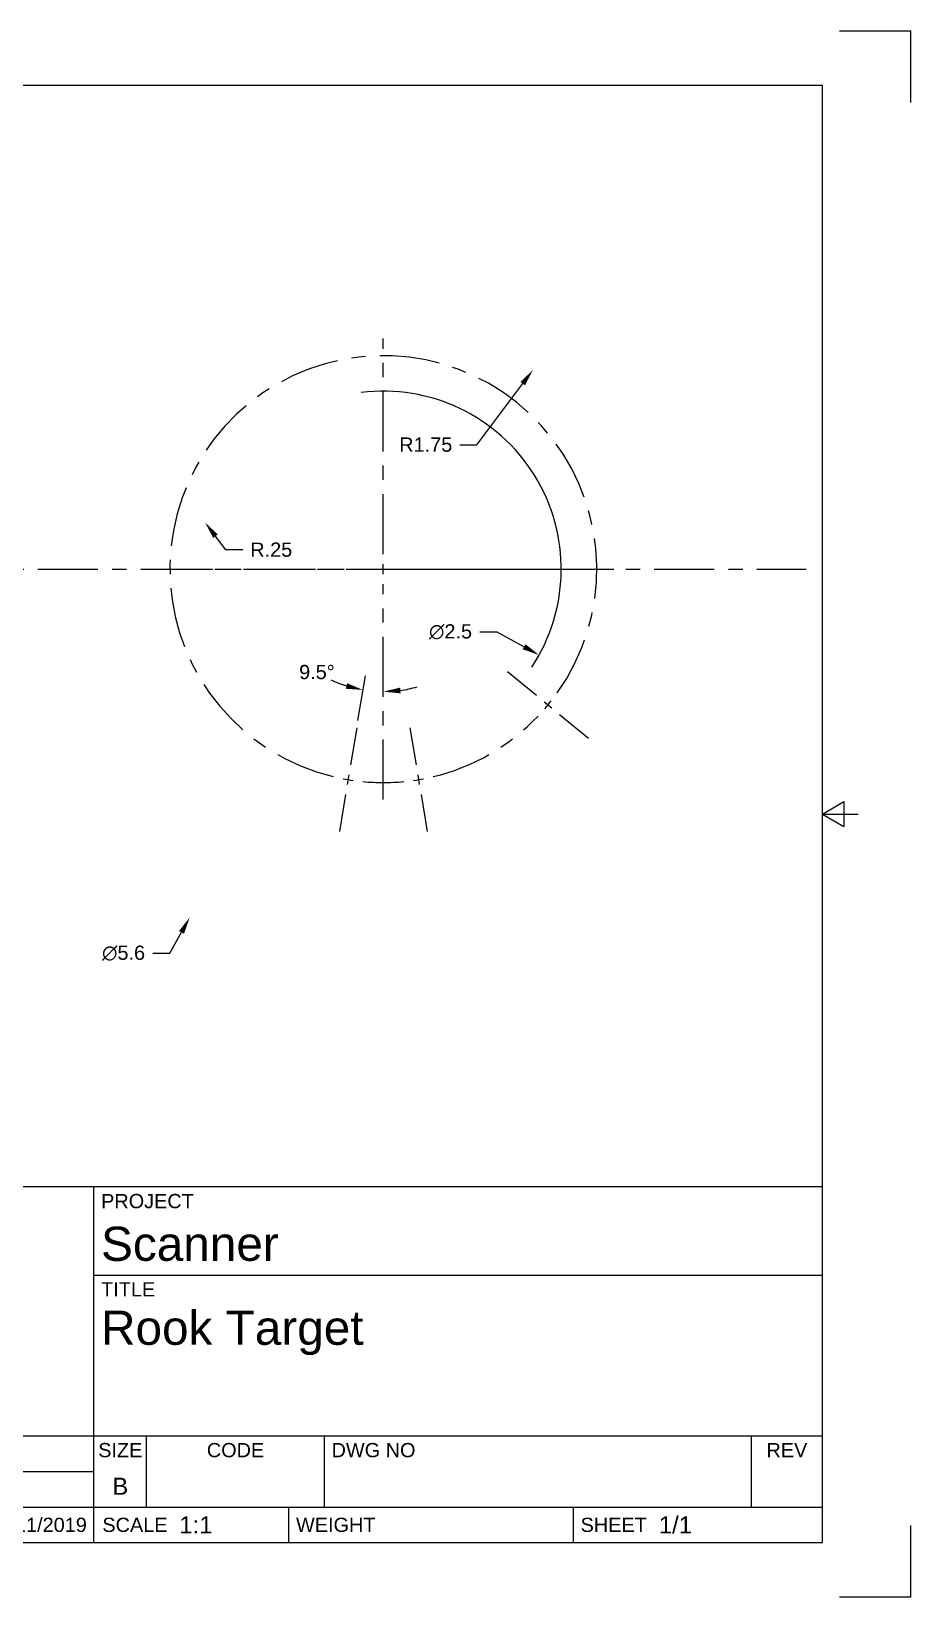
# Paper-space layout 'Sheet1' of a CAD drawing. Header units: inches. Extents: x 0 to 17, y 0 to 11.
# Drawn here: x 10.82 to 17, y 0 to 11 of the extents above; entities that cross this region are included whole.
import ezdxf
from ezdxf.enums import TextEntityAlignment as Align

# ---------------------------------------------------------------- set-up
doc = ezdxf.new("R2010")
doc.units = ezdxf.units.IN
doc.header["$LTSCALE"] = 0.75
doc.header["$MEASUREMENT"] = 0
doc.linetypes.add('CENTER2', pattern=[1.125, 0.75, -0.125, 0.125, -0.125])
doc.layers.add('Border', color=7, linetype='Continuous')
doc.layers.add('Titleblock', color=7, linetype='Continuous')
doc.layers.add('Center Lines', color=7, linetype='CENTER2', lineweight=25)
doc.layers.add('Dimensions', color=7, linetype='Continuous', lineweight=25)
doc.styles.add('FusionTitle', font='')
doc.styles.get("Standard").update_dxf_attribs({"font": 'arial.ttf'})
doc.styles.get('FusionTitle').set_extended_font_data('Arial Unicode MS')
doc.dimstyles.get("Standard").update_dxf_attribs({"dimtxt": 0.1, "dimasz": 0.12, "dimexe": 0.1, "dimexo": 0.05, "dimgap": 0.06, "dimtad": 0, "dimtih": 1, "dimtoh": 1, "dimdec": 4, "dimzin": 12, "dimdsep": 46, "dimtxsty": 'Standard', "dimcen": 0, "dimclrd": 256, "dimclre": 256, "dimclrt": 256, "dimazin": 3, "dimtp": 0.01, "dimtm": 0.01, "dimtfac": 1, "dimtdec": 4, "dimtofl": 0, "dimtmove": 0, "dimatfit": 3, "dimfxl": 1, "dimtolj": 1, "dimtzin": 12, "dimarcsym": 1})

# ---------------------------------------------------------------- blocks, each defined once
blk = doc.blocks.new('ANSI_B_SHEET')
at = {"layer": 'Border'}
for p, q in [((17, 11), (16.5, 11)), ((17, 10.5), (17, 11)), ((16.38, 10.62), (0.62, 10.62)), ((16.38, 0.38), (16.38, 10.62)), ((16.38, 5.5), (16.53, 5.587)), ((16.53, 5.587), (16.53, 5.413)), ((16.38, 5.5), (16.63, 5.5)), ((16.38, 5.5), (16.53, 5.413)), ((17, 0), (17, 0.5)), ((0.62, 0.38), (16.38, 0.38)), ((16.5, 0), (17, 0))]:
    blk.add_line(p, q, dxfattribs=at)
blk = doc.blocks.new('ANSI_TITLEBLOCK')
at = {"layer": 'Titleblock'}
for p, q in [((0, 2.5), (-7.74, 2.5)), ((-7.74, 2.5), (-7.74, 0)), ((-5.12, 0), (-5.12, 2.5)), ((0, 0), (0, 2.5)), ((-5.12, 1.88), (0, 1.88)), ((-7.74, 0.75), (0, 0.75)), ((-4.75, 0.25), (-4.75, 0.75)), ((-3.5, 0.25), (-3.5, 0.75)), ((-0.5, 0.25), (-0.5, 0.75)), ((-7.74, 0.5), (-5.12, 0.5)), ((-7.74, 0.25), (0, 0.25)), ((-3.75, 0), (-3.75, 0.25)), ((-1.75, 0), (-1.75, 0.25)), ((-7.74, 0), (0, 0))]:
    blk.add_line(p, q, dxfattribs=at)
at = {"layer": 'Titleblock', "style": 'FusionTitle'}
for s, p in [('PROJECT', (-5.07, 2.45)), ('TITLE', (-5.07, 1.83)), ('DWG NO', (-3.45, 0.7))]:
    blk.add_text(s, height=0.1, dxfattribs=at).set_placement(p, align=Align.TOP_LEFT)
for s, p in [('APPROVED', (-7.69, 0.625)), ('CHECKED', (-7.69, 0.375)), ('DRAWN', (-7.69, 0.125)), ('SCALE', (-5.061, 0.125)), ('WEIGHT', (-3.7, 0.125)), ('SHEET', (-1.7, 0.125))]:
    blk.add_text(s, height=0.1, dxfattribs=at).set_placement(p, align=Align.MIDDLE_LEFT)
for s, p in [('SIZE', (-4.935, 0.7)), ('CODE', (-4.125, 0.7)), ('REV', (-0.25, 0.7))]:
    blk.add_text(s, height=0.1, dxfattribs=at).set_placement(p, align=Align.TOP_CENTER)
blk.add_attdef('PROJECT', (-5.07, 1.98), '', height=0.24, dxfattribs=at)
for tag, height, p in [('TITLE_1', 0.24, (-5.07, 1.63)), ('TITLE_2', 0.24, (-5.07, 1.29)), ('TITLE_3', 0.12, (-5.07, 0.95))]:
    blk.add_attdef(tag, text='', height=height, dxfattribs=at).set_placement(p, align=Align.TOP_LEFT)
for tag, height, p in [('APPROVED_BY', 0.1, (-6.851, 0.625)), ('CHECKED_BY', 0.1, (-6.851, 0.375)), ('DRAWN_BY', 0.1, (-6.851, 0.125)), ('SCALE', 0.12, (-4.52, 0.125)), ('WEIGHT', 0.12, (-3.1, 0.125)), ('SHEET', 0.12, (-1.15, 0.125))]:
    blk.add_attdef(tag, text='', height=height, dxfattribs=at).set_placement(p, align=Align.MIDDLE_LEFT)
for tag, p in [('APPROVED_DATE', (-5.17, 0.625)), ('CHECKED_DATE', (-5.17, 0.375)), ('DRAWN_DATE', (-5.17, 0.125))]:
    blk.add_attdef(tag, text='', height=0.1, dxfattribs=at).set_placement(p, align=Align.MIDDLE_RIGHT)
for tag, p in [('SIZE', (-4.935, 0.3)), ('CODE', (-4.125, 0.3)), ('REV', (-0.25, 0.3))]:
    blk.add_attdef(tag, text='', height=0.12, dxfattribs=at).set_placement(p, align=Align.BOTTOM_CENTER)
blk.add_attdef('DWG_NO', text='', height=0.12, dxfattribs=at).set_placement((-3.45, 0.3), align=Align.BOTTOM_LEFT)
blk = doc.blocks.new('*U18')
at = {"layer": 'Center Lines', "color": 0, "ltscale": 0.75, "transparency": 16777216}
blk.add_line((-0.427, 0), (15.078, 0), dxfattribs=at)
blk = doc.blocks.new('*D42')
at = {"layer": 'Defpoints', "color": 0, "transparency": 16777216}
for p in [(14.654, 9.668), (11.933, 4.773)]:
    blk.add_point(p, dxfattribs=at)
at = {"layer": 'Dimensions', "lineweight": -2, "transparency": 16777216}
for p, q in [((11.794, 4.522), (11.875, 4.669)), ((11.674, 4.522), (11.794, 4.522))]:
    blk.add_line(p, q, dxfattribs=at)
at = {"layer": 'Dimensions', "transparency": 16777216}
blk.add_solid([(11.858, 4.678), (11.893, 4.659), (11.933, 4.773)], dxfattribs=at)
at = {"layer": 'Dimensions', "transparency": 16777216, "insert": (11.468, 4.522), "char_height": 0.1, "attachment_point": 5}
blk.add_mtext('\\A1;∅5.6', dxfattribs=at)
blk = doc.blocks.new('*D47')
at = {"layer": 'Defpoints', "color": 0, "transparency": 16777216}
for p in [(12.199, 7.825), (14.388, 6.617)]:
    blk.add_point(p, dxfattribs=at)
at = {"layer": 'Dimensions', "lineweight": -2, "transparency": 16777216}
for p, q in [((13.972, 6.78), (14.092, 6.78)), ((14.092, 6.78), (14.283, 6.675))]:
    blk.add_line(p, q, dxfattribs=at)
blk.add_arc((13.294, 7.221), 1.25, 326.5313, 97.2082, dxfattribs=at)
at = {"layer": 'Dimensions', "transparency": 16777216}
blk.add_solid([(14.293, 6.693), (14.273, 6.658), (14.388, 6.617)], dxfattribs=at)
at = {"layer": 'Dimensions', "transparency": 16777216, "insert": (13.766, 6.78), "char_height": 0.1, "attachment_point": 5}
blk.add_mtext('\\A1;∅2.5', dxfattribs=at)
blk = doc.blocks.new('*D49')
at = {"layer": 'Defpoints', "color": 0, "transparency": 16777216}
for p in [(14.345, 8.62), (13.294, 7.221)]:
    blk.add_point(p, dxfattribs=at)
at = {"layer": 'Dimensions', "lineweight": -2, "transparency": 16777216}
for p, q in [((13.951, 8.095), (14.273, 8.524)), ((13.831, 8.095), (13.951, 8.095))]:
    blk.add_line(p, q, dxfattribs=at)
at = {"layer": 'Dimensions', "transparency": 16777216}
blk.add_solid([(14.257, 8.536), (14.289, 8.512), (14.345, 8.62)], dxfattribs=at)
at = {"layer": 'Dimensions', "transparency": 16777216, "insert": (13.592, 8.095), "char_height": 0.1, "attachment_point": 5}
blk.add_mtext('\\A1;R1.75', dxfattribs=at)
blk = doc.blocks.new('*U64')
at = {"layer": 'Center Lines', "color": 0, "linetype": 'Continuous', "ltscale": 0.75, "transparency": 16777216}
for p, q in [((-0.035, 0), (0.035, 0)), ((0, -0.035), (0, 0.035))]:
    blk.add_line(p, q, dxfattribs=at)
blk = doc.blocks.new('*U85')
at = {"layer": 'Center Lines', "color": 0, "ltscale": 0.75, "transparency": 16777216}
for p, q in [((-0.187, -1.115), (-0.23, -1.375)), ((-0.265, -1.583), (-0.309, -1.844))]:
    blk.add_line(p, q, dxfattribs=at)
at = {"layer": 'Center Lines', "color": 0, "linetype": 'Continuous', "ltscale": 0.75, "transparency": 16777216}
blk.add_line((-0.242, -1.445), (-0.253, -1.514), dxfattribs=at)
blk.add_arc((0, 0), 1.5, 259.1571, 261.8429, dxfattribs=at)
blk = doc.blocks.new('*U86')
at = {"layer": 'Center Lines', "color": 0, "ltscale": 0.75, "transparency": 16777216}
for p, q in [((0.187, -1.115), (0.23, -1.375)), ((0.265, -1.583), (0.309, -1.844))]:
    blk.add_line(p, q, dxfattribs=at)
at = {"layer": 'Center Lines', "color": 0, "linetype": 'Continuous', "ltscale": 0.75, "transparency": 16777216}
blk.add_line((0.242, -1.445), (0.253, -1.514), dxfattribs=at)
blk.add_arc((0, 0), 1.5, 278.1571, 280.8429, dxfattribs=at)
blk = doc.blocks.new('*U87')
at = {"layer": 'Center Lines', "color": 0, "ltscale": 0.75, "transparency": 16777216}
for p, q in [((0.872, -0.719), (1.076, -0.887)), ((1.239, -1.021), (1.443, -1.189))]:
    blk.add_line(p, q, dxfattribs=at)
at = {"layer": 'Center Lines', "color": 0, "linetype": 'Continuous', "ltscale": 0.75, "transparency": 16777216}
blk.add_line((1.13, -0.932), (1.185, -0.976), dxfattribs=at)
blk.add_arc((0, 0), 1.5, 319.1571, 321.8429, dxfattribs=at)
blk = doc.blocks.new('*U88')
at = {"layer": 'Center Lines', "color": 0, "ltscale": 0.75, "transparency": 16777216}
for p, q in [((0, 0.105), (0, 1.62)), ((-1.62, 0), (-0.105, 0)), ((0.105, 0), (1.62, 0)), ((0, -1.62), (0, -0.105))]:
    blk.add_line(p, q, dxfattribs=at)
at = {"layer": 'Center Lines', "color": 0, "linetype": 'Continuous', "ltscale": 0.75, "transparency": 16777216}
for p, q in [((-0.035, 0), (0.035, 0)), ((0, -0.035), (0, 0.035))]:
    blk.add_line(p, q, dxfattribs=at)
blk = doc.blocks.new('*U84')
at = {"layer": 'Center Lines', "color": 0, "ltscale": 0.75, "transparency": 16777216}
for start, end in [(324.5294, 256.4706), (283.5294, 316.4706), (264.5294, 275.4706)]:
    blk.add_arc((0, 0), 1.5, start, end, dxfattribs=at)
for name in ['*U88', '*U87', '*U85', '*U86']:
    blk.add_blockref(name, (0, 0), dxfattribs=at)
blk = doc.blocks.new('*D89')
at = {"layer": 'Defpoints', "color": 0, "transparency": 16777216}
for p in [(13.294, 7.115), (13.246, 6.361), (13.107, 6.106), (13.063, 5.845), (13.294, 5.601)]:
    blk.add_point(p, dxfattribs=at)
at = {"layer": 'Dimensions', "lineweight": -2, "transparency": 16777216}
blk.add_line((13.115, 6.156), (13.168, 6.47), dxfattribs=at)
for start, end in [(244.5192, 252.5096), (277.9904, 285.9808)]:
    blk.add_arc((13.294, 7.221), 0.861, start, end, dxfattribs=at)
at = {"layer": 'Dimensions', "transparency": 16777216}
for points in [[(13.039, 6.419), (13.03, 6.38), (13.151, 6.372)], [(13.415, 6.348), (13.412, 6.388), (13.294, 6.36)]]:
    blk.add_solid(points, dxfattribs=at)
at = {"layer": 'Dimensions', "transparency": 16777216, "insert": (12.827, 6.497), "char_height": 0.1, "attachment_point": 5}
blk.add_mtext('\\A1;9.5°', dxfattribs=at)
blk = doc.blocks.new('*D90')
at = {"layer": 'Defpoints', "color": 0, "transparency": 16777216}
for p in [(11.889, 7.746), (12.041, 7.548)]:
    blk.add_point(p, dxfattribs=at)
at = {"layer": 'Dimensions', "lineweight": -2, "transparency": 16777216}
for p, q in [((12.187, 7.357), (12.114, 7.453)), ((12.307, 7.357), (12.187, 7.357))]:
    blk.add_line(p, q, dxfattribs=at)
at = {"layer": 'Dimensions', "transparency": 16777216}
blk.add_solid([(12.13, 7.465), (12.098, 7.44), (12.041, 7.548)], dxfattribs=at)
at = {"layer": 'Dimensions', "transparency": 16777216, "insert": (12.506, 7.357), "char_height": 0.1, "attachment_point": 5}
blk.add_mtext('\\A1;R.25', dxfattribs=at)

psp = doc.layouts.new('Sheet1')

# ---------------------------------------------------------------- block references
at = {"layer": 'Border'}
psp.add_blockref('ANSI_B_SHEET', (0, 0), dxfattribs=at)
at = {"layer": 'Center Lines', "ltscale": 0.75}
for name, p in [('*U84', (13.293623, 7.220886)), ('*U18', (1.187153, 7.220886)), ('*U64', (13.293623, 7.220886))]:
    psp.add_blockref(name, p, dxfattribs=at)
at = {"layer": 'Titleblock'}
psp.add_blockref('ANSI_TITLEBLOCK', (16.38, 0.38), dxfattribs=at).add_auto_attribs({'SHEET': '1/1', 'SCALE': '1:1', 'DRAWN_DATE': '30/11/2019', 'DRAWN_BY': 'Yurii Piadyk', 'SIZE': 'B', 'PROJECT': 'Scanner', 'TITLE_1': 'Rook Target'})

# ---------------------------------------------------------------- dimensions: what is measured, and where the dimension line sits
at = {"layer": 'Dimensions'}
for p1, p2, override, picture, middle in [((14.653757, 9.668341), (11.933489, 4.773431), {"dimlfac": -1, "dimpost": '', "dimclrd": 256, "dimclre": 256}, '*D42', (11.468491, 4.522227)), ((12.199135, 7.824704), (14.388111, 6.617068), {"dimlfac": -1, "dimpost": ''}, '*D47', (13.766267, 6.780389))]:
    dim = psp.add_diameter_dim_2p(p1=p1, p2=p2, dimstyle='Standard', override=override, dxfattribs=at)
    dim.commit()
    dim.dimension.update_dxf_attribs({"geometry": picture, "text_midpoint": middle, "dimtype": 163})
for center, mpoint, picture, middle in [((13.293623, 7.220886), (14.345222, 8.619685), '*D49', (13.592408, 8.094655)), ((11.888615, 7.746197), (12.04075, 7.547816), '*D90', (12.506056, 7.357371))]:
    dim = psp.add_radius_dim(center=center, mpoint=mpoint, dimstyle='Standard', override={"dimlfac": -1, "dimpost": '', "dimse1": 1}, dxfattribs=at)
    dim.commit()
    dim.dimension.update_dxf_attribs({"geometry": picture, "text_midpoint": middle, "dimtype": 164})
dim = psp.add_angular_dim_2l(base=(13.246052, 6.361036), line1=((13.293623, 5.600886), (13.293623, 7.115417)), line2=((13.107119, 6.106383), (13.063459, 5.84548)), dimstyle='Standard', override={"dimlfac": -1, "dimpost": ''}, dxfattribs=at)
dim.commit()
dim.dimension.update_dxf_attribs({"geometry": '*D89', "text_midpoint": (12.827066, 6.497057), "dimtype": 162})

doc.saveas('drawing.dxf')
